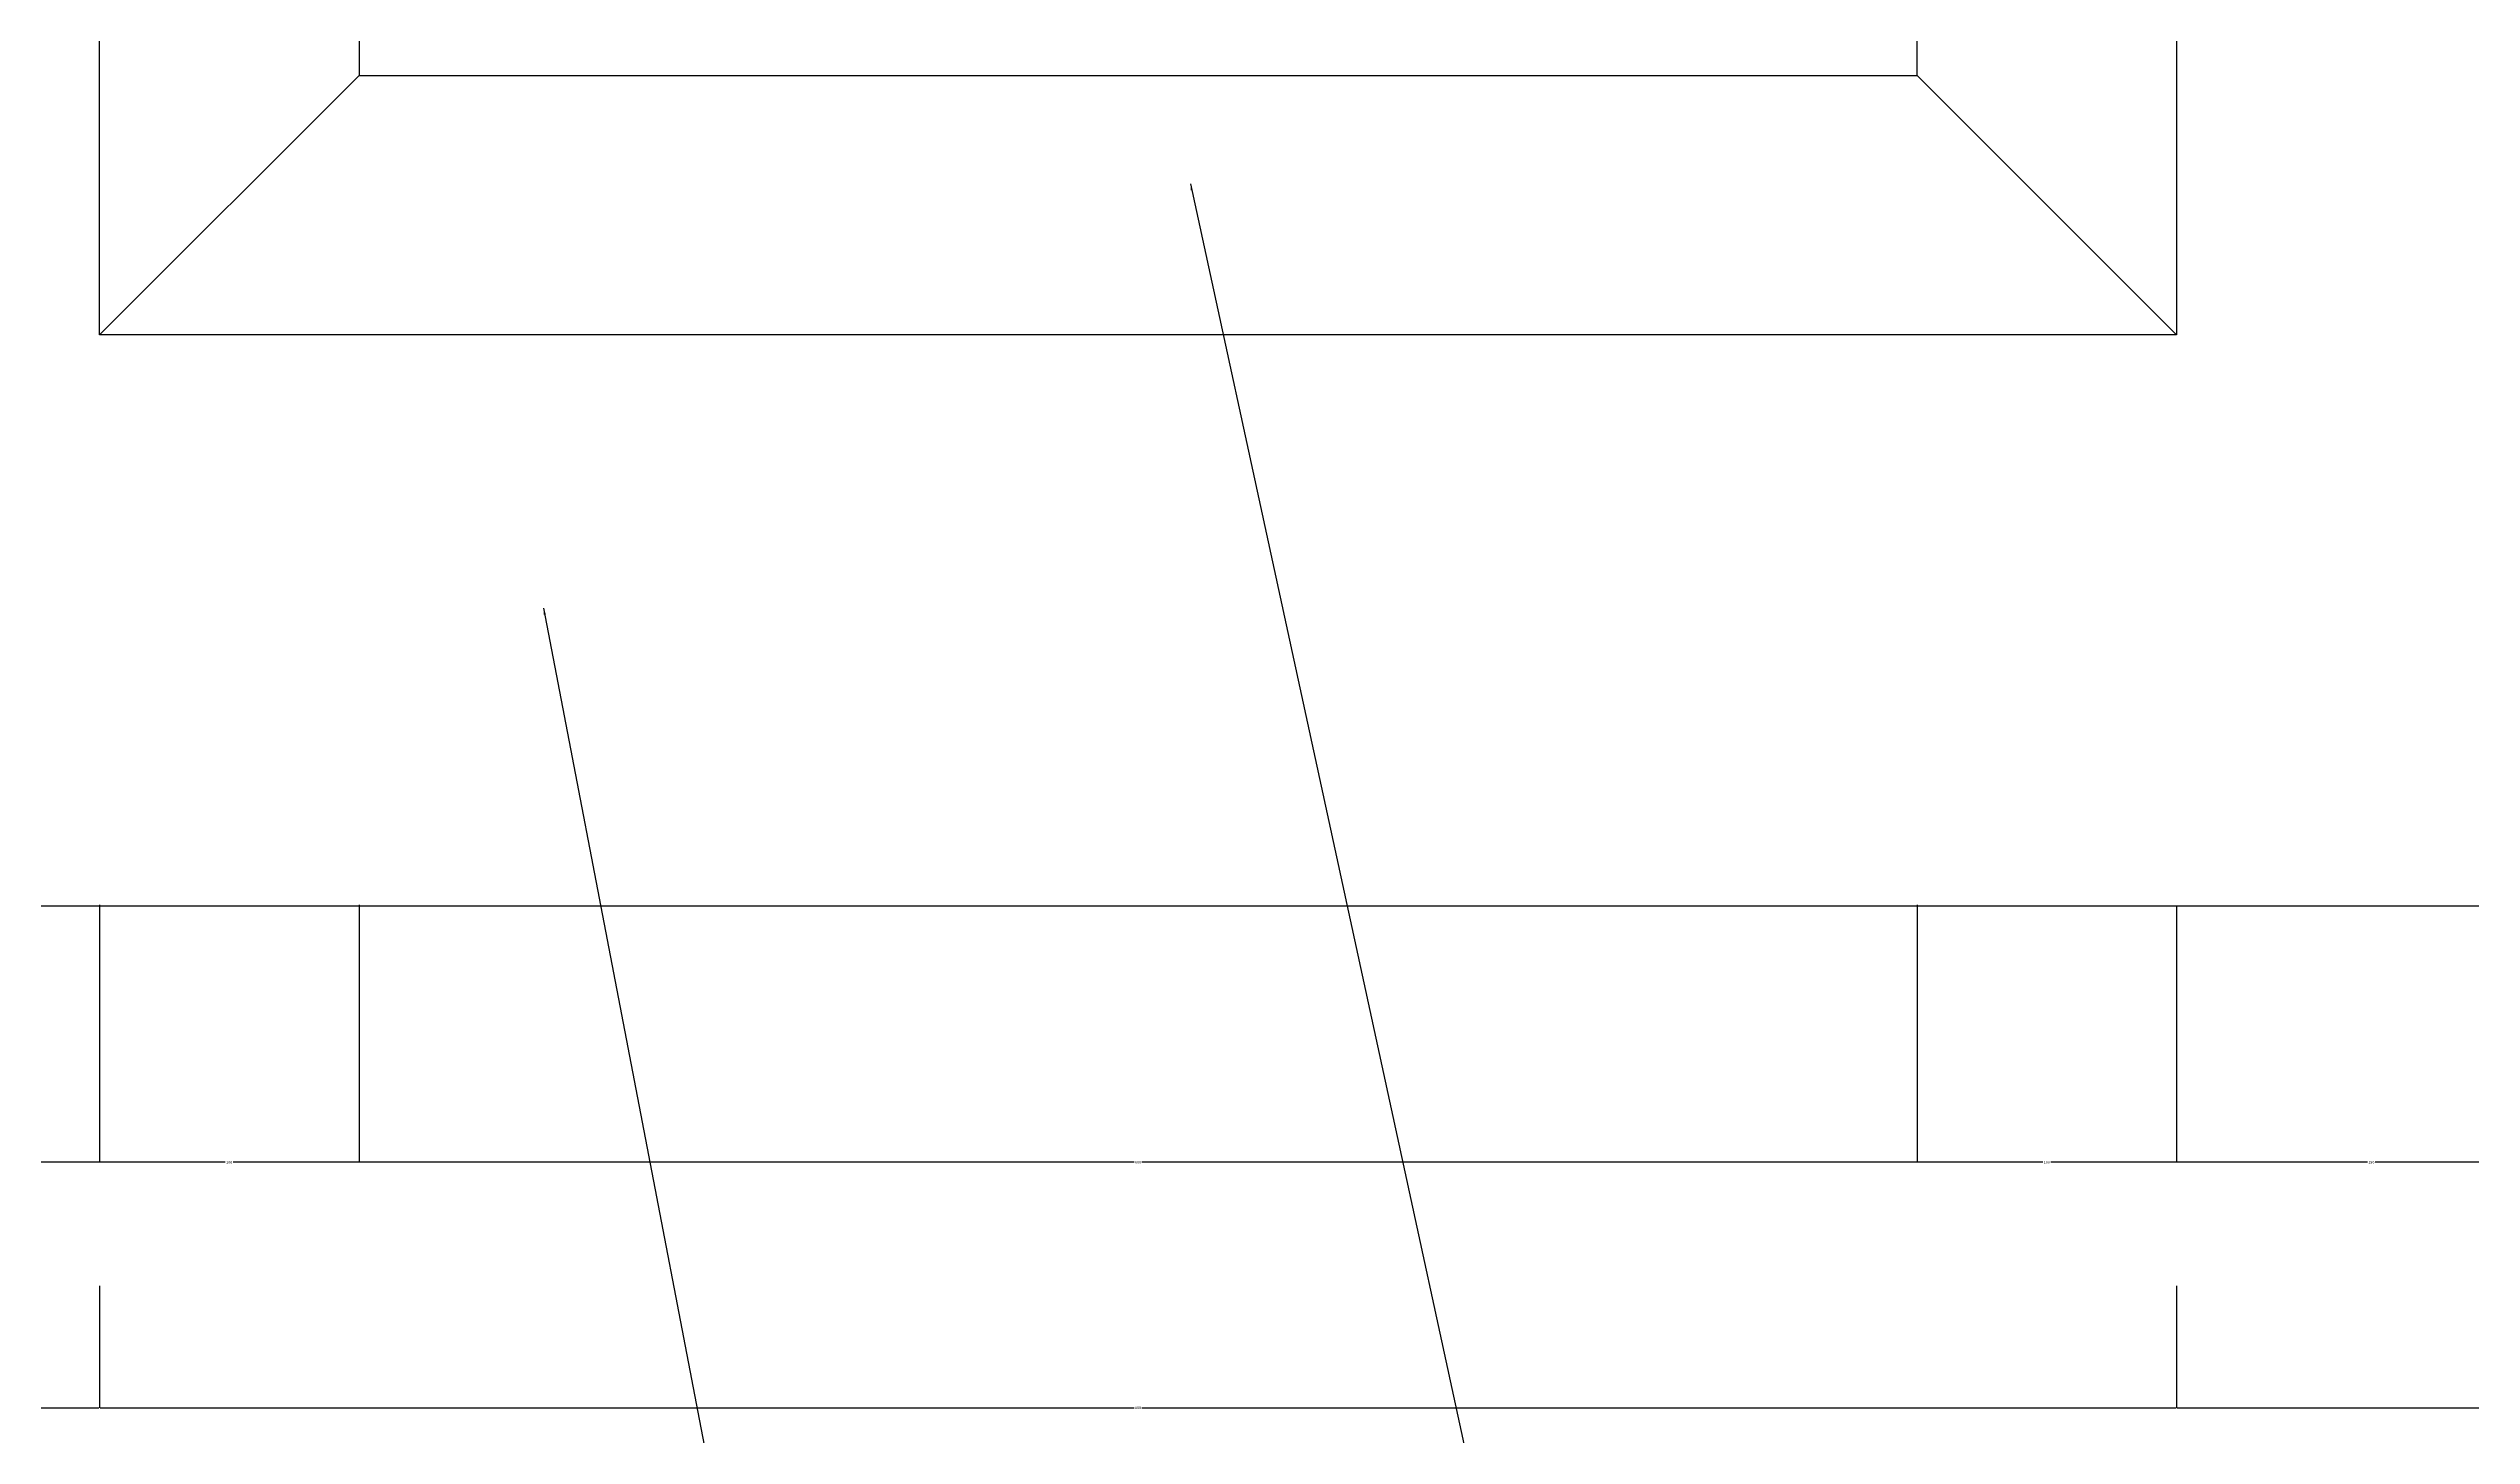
# Model space of a CAD drawing. Header units: metres. Extents: x 0 to 5410, y 0 to 6910.
# Drawn here: x 2656 to 3589, y 2815 to 3350 of the extents above; entities that cross this region are included whole.
import ezdxf

# ---------------------------------------------------------------- set-up
doc = ezdxf.new("R2010")
doc.units = ezdxf.units.M
for name, color, linetype in [('2', 2, 'Continuous'), ('3', 3, 'Continuous'), ('4', 4, 'Continuous'), ('7', 7, 'Continuous'), ('DIM', 3, 'Continuous')]:
    doc.layers.add(name, color=color, linetype=linetype)
doc.dimstyles.get("Standard").update_dxf_attribs({"dimtxt": 2.5, "dimasz": 2.5, "dimexe": 1.25, "dimexo": 0.625, "dimtad": 1, "dimcen": 2.5, "dimazin": 3, "dimtfac": 1, "dimtmove": 0, "dimatfit": 3})

# ---------------------------------------------------------------- blocks, each defined once
blk = doc.blocks.new('*D46')
for p, q in [((3475.52, 2872.83), (3475.52, 2825.87)), ((4065.52, 2872.83), (4065.52, 2825.87)), ((3475.77, 2825.87), (3769.02, 2825.87)), ((3772.02, 2825.87), (4065.27, 2825.87))]:
    blk.add_line(p, q)
at = {"layer": 'Defpoints'}
for p in [(3475.52, 2872.83), (4065.52, 2872.83), (3475.52, 2825.87)]:
    blk.add_point(p, dxfattribs=at)
at = {"layer": 'DIM', "insert": (3770.52, 2825.87), "char_height": 1, "attachment_point": 5}
blk.add_mtext('590', dxfattribs=at)
blk = doc.blocks.new('*D49')
for p, q in [((2775.52, 3019.63), (2775.52, 2920.46)), ((3375.52, 3019.63), (3375.52, 2920.46)), ((3074.02, 2920.46), (2775.27, 2920.46)), ((3375.77, 2920.46), (3077.02, 2920.46))]:
    blk.add_line(p, q)
at = {"layer": 'Defpoints'}
for p in [(2775.52, 3019.63), (3375.52, 3019.63), (3375.52, 2920.46)]:
    blk.add_point(p, dxfattribs=at)
at = {"layer": 'DIM', "insert": (3075.52, 2920.46), "char_height": 1, "attachment_point": 5}
blk.add_mtext('600', dxfattribs=at)
blk = doc.blocks.new('*D50')
for p, q in [((2675.52, 2872.83), (2675.52, 2825.87)), ((3475.52, 2872.83), (3475.52, 2825.87)), ((2675.77, 2825.87), (3074.02, 2825.87)), ((3077.02, 2825.87), (3475.27, 2825.87))]:
    blk.add_line(p, q)
at = {"layer": 'Defpoints'}
for p in [(2675.52, 2872.83), (3475.52, 2872.83), (2675.52, 2825.87)]:
    blk.add_point(p, dxfattribs=at)
at = {"layer": 'DIM', "insert": (3075.52, 2825.87), "char_height": 1, "attachment_point": 5}
blk.add_mtext('800', dxfattribs=at)
blk = doc.blocks.new('*D62')
for p, q in [((2035.52, 2872.83), (2035.52, 2825.87)), ((2675.52, 2872.83), (2675.52, 2825.87)), ((2035.77, 2825.87), (2354.02, 2825.87)), ((2357.02, 2825.87), (2675.27, 2825.87))]:
    blk.add_line(p, q)
at = {"layer": 'Defpoints'}
for p in [(2035.52, 2872.83), (2675.52, 2872.83), (2035.52, 2825.87)]:
    blk.add_point(p, dxfattribs=at)
at = {"layer": 'DIM', "insert": (2355.52, 2825.87), "char_height": 1, "attachment_point": 5}
blk.add_mtext('640', dxfattribs=at)
blk = doc.blocks.new('*D64')
for p, q in [((2675.52, 3019.63), (2675.52, 2920.46)), ((2775.52, 3019.63), (2775.52, 2920.46)), ((2724.02, 2920.46), (2675.27, 2920.46)), ((2775.77, 2920.46), (2727.02, 2920.46))]:
    blk.add_line(p, q)
at = {"layer": 'Defpoints'}
for p in [(2675.52, 3019.63), (2775.52, 3019.63), (2775.52, 2920.46)]:
    blk.add_point(p, dxfattribs=at)
at = {"layer": 'DIM', "insert": (2725.52, 2920.46), "char_height": 1, "attachment_point": 5}
blk.add_mtext('100', dxfattribs=at)
blk = doc.blocks.new('*D65')
for p, q in [((2525.52, 3038.17), (2525.52, 2920.46)), ((2675.52, 3019.63), (2675.52, 2920.46)), ((2599.02, 2920.46), (2525.27, 2920.46)), ((2675.77, 2920.46), (2602.02, 2920.46))]:
    blk.add_line(p, q)
at = {"layer": 'Defpoints'}
for p in [(2525.52, 3038.17), (2675.52, 3019.63), (2675.52, 2920.46)]:
    blk.add_point(p, dxfattribs=at)
at = {"layer": 'DIM', "insert": (2600.52, 2920.46), "char_height": 1, "attachment_point": 5}
blk.add_mtext('150', dxfattribs=at)
blk = doc.blocks.new('*D67')
for p, q in [((3375.52, 3019.63), (3375.52, 2920.46)), ((3475.52, 3019.21), (3475.52, 2920.46)), ((3424.02, 2920.46), (3375.27, 2920.46)), ((3475.77, 2920.46), (3427.02, 2920.46))]:
    blk.add_line(p, q)
at = {"layer": 'Defpoints'}
for p in [(3375.52, 3019.63), (3475.52, 3019.21), (3475.52, 2920.46)]:
    blk.add_point(p, dxfattribs=at)
at = {"layer": 'DIM', "insert": (3425.52, 2920.46), "char_height": 1, "attachment_point": 5}
blk.add_mtext('100', dxfattribs=at)
blk = doc.blocks.new('*D69')
for p, q in [((3475.52, 3019.21), (3475.52, 2920.46)), ((3625.52, 3019.21), (3625.52, 2920.46)), ((3549.02, 2920.46), (3475.27, 2920.46)), ((3625.77, 2920.46), (3552.02, 2920.46))]:
    blk.add_line(p, q)
at = {"layer": 'Defpoints'}
for p in [(3475.52, 3019.21), (3625.52, 3019.21), (3625.52, 2920.46)]:
    blk.add_point(p, dxfattribs=at)
at = {"layer": 'DIM', "insert": (3550.52, 2920.46), "char_height": 1, "attachment_point": 5}
blk.add_mtext('150', dxfattribs=at)

msp = doc.modelspace()

# ---------------------------------------------------------------- linework, layer by layer
at = {"layer": '2'}
msp.add_line((402.86, 3019.21), (4205.46, 3019.21), dxfattribs=at)
at = {"layer": '3'}
for p, q in [((2775.52, 3339.21), (2675.52, 3239.21)), ((3375.52, 3339.21), (3475.52, 3239.21))]:
    msp.add_line(p, q, dxfattribs=at)
at = {"layer": '4'}
msp.add_lwpolyline([(2675.52, 3239.21), (2675.52, 5693.02, -0.28), (3075.52, 6082.85, -0.28), (3475.52, 5693.02), (3475.52, 3239.21)], format="xyb", close=True, dxfattribs=at)
at = {"layer": '7'}
msp.add_lwpolyline([(3375.52, 5679.51, 0.26), (3075.52, 5979.51, 0.26), (2775.52, 5679.51), (2775.52, 3339.21), (3375.52, 3339.21)], format="xyb", close=True, dxfattribs=at)

# ---------------------------------------------------------------- dimensions: what is measured, and where the dimension line sits
at = {"layer": 'DIM'}
for base, p1, p2, picture, middle in [((2675.52, 2920.46), (2675.52, 3019.63), (2525.52, 3038.17), '*D65', (2600.52, 2920.46)), ((2775.52, 2920.46), (2775.52, 3019.63), (2675.52, 3019.63), '*D64', (2725.52, 2920.46)), ((3375.52, 2920.46), (3375.52, 3019.63), (2775.52, 3019.63), '*D49', (3075.52, 2920.46)), ((3475.52, 2920.46), (3475.52, 3019.21), (3375.52, 3019.63), '*D67', (3425.52, 2920.46)), ((3625.52, 2920.46), (3625.52, 3019.21), (3475.52, 3019.21), '*D69', (3550.52, 2920.46)), ((2035.52, 2825.87), (2035.52, 2872.83), (2675.52, 2872.83), '*D62', (2355.52, 2825.87)), ((2675.52, 2825.87), (2675.52, 2872.83), (3475.52, 2872.83), '*D50', (3075.52, 2825.87)), ((3475.52, 2825.87), (3475.52, 2872.83), (4065.52, 2872.83), '*D46', (3770.52, 2825.87))]:
    dim = msp.add_linear_dim(base=base, p1=p1, p2=p2, dimstyle='Standard', dxfattribs=at)
    dim.commit()
    dim.dimension.update_dxf_attribs({"geometry": picture, "text_midpoint": middle})

# ---------------------------------------------------------------- leaders
for points in [[(3095.69, 3297.39), (3267.38, 2506.01)], [(2846.58, 3133.97), (2992.66, 2372.9)]]:
    msp.add_leader(points, dimstyle='Standard', dxfattribs=at)

doc.saveas('drawing.dxf')
